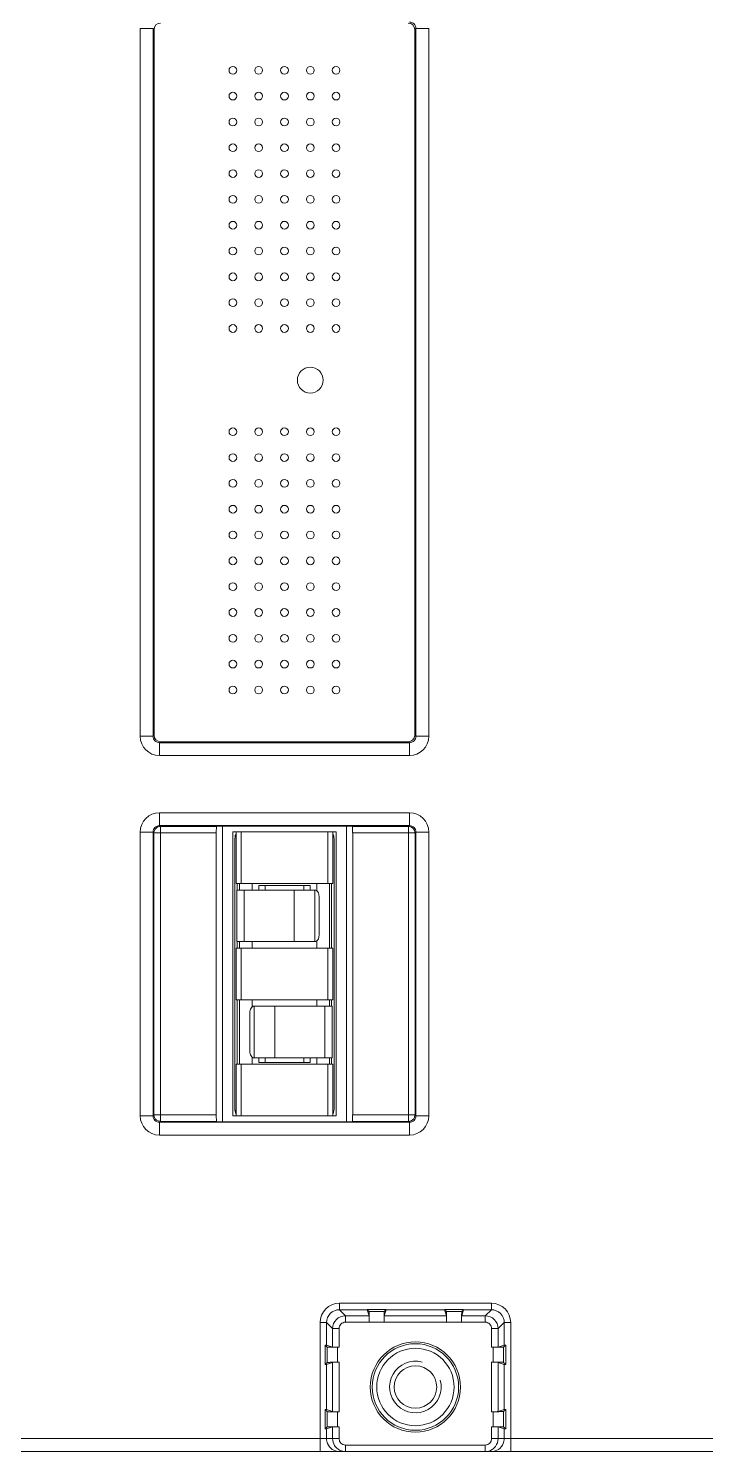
# Model space of a CAD drawing. Header units: millimetres. Extents: x 33157 to 59611, y -29750 to 1750.
# Drawn here: x 54953.7 to 55006.2, y -957.5 to -847.2 of the extents above; entities that cross this region are included whole.
import ezdxf

# ---------------------------------------------------------------- set-up
doc = ezdxf.new("R2010")
doc.units = ezdxf.units.MM
for name, color, linetype, lineweight in [('4CAODIBANPCBDXF_CONTINUOUS_LINE', 7, 'Continuous', 18), ('JIEDIHUANGPIDXF_CONTINUOUS_LINE', 7, 'Continuous', 18), ('JIEDIKUAI_DXF_CONTINUOUS_LINE', 7, 'Continuous', 18), ('LKC233_DXF_CONTINUOUS_LINE', 7, 'Continuous', 18), ('RERONGQIANJIDXF_CONTINUOUS_LINE', 7, 'Continuous', 18)]:
    doc.layers.add(name, color=color, linetype=linetype, lineweight=lineweight)

msp = doc.modelspace()

# ---------------------------------------------------------------- linework, layer by layer
at = {"layer": '4CAODIBANPCBDXF_CONTINUOUS_LINE', "color": 7, "linetype": 'Continuous'}
for p, q in [((54968.76, -909.04), (54968.76, -931.94)), ((54978.36, -931.94), (54978.36, -909.04))]:
    msp.add_line(p, q, dxfattribs=at)
for centre, radius in [((54969.56, -850.49), 0.3), ((54971.56, -850.49), 0.3), ((54973.56, -850.49), 0.3), ((54975.56, -850.49), 0.3), ((54977.56, -850.49), 0.3), ((54969.56, -852.49), 0.3), ((54971.56, -852.49), 0.3), ((54973.56, -852.49), 0.3), ((54975.56, -852.49), 0.3), ((54977.56, -852.49), 0.3), ((54969.56, -854.49), 0.3), ((54971.56, -854.49), 0.3), ((54973.56, -854.49), 0.3), ((54975.56, -854.49), 0.3), ((54977.56, -854.49), 0.3), ((54969.56, -856.49), 0.3), ((54971.56, -856.49), 0.3), ((54973.56, -856.49), 0.3), ((54975.56, -856.49), 0.3), ((54977.56, -856.49), 0.3), ((54969.56, -858.49), 0.3), ((54971.56, -858.49), 0.3), ((54973.56, -858.49), 0.3), ((54975.56, -858.49), 0.3), ((54977.56, -858.49), 0.3), ((54969.56, -860.49), 0.3), ((54971.56, -860.49), 0.3), ((54973.56, -860.49), 0.3), ((54975.56, -860.49), 0.3), ((54977.56, -860.49), 0.3), ((54969.56, -862.49), 0.3), ((54971.56, -862.49), 0.3), ((54973.56, -862.49), 0.3), ((54975.56, -862.49), 0.3), ((54977.56, -862.49), 0.3), ((54969.56, -864.49), 0.3), ((54971.56, -864.49), 0.3), ((54973.56, -864.49), 0.3), ((54975.56, -864.49), 0.3), ((54977.56, -864.49), 0.3), ((54969.56, -866.49), 0.3), ((54971.56, -866.49), 0.3), ((54973.56, -866.49), 0.3), ((54975.56, -866.49), 0.3), ((54977.56, -866.49), 0.3), ((54969.56, -868.49), 0.3), ((54971.56, -868.49), 0.3), ((54973.56, -868.49), 0.3), ((54975.56, -868.49), 0.3), ((54977.56, -868.49), 0.3), ((54969.56, -870.49), 0.3), ((54971.56, -870.49), 0.3), ((54973.56, -870.49), 0.3), ((54975.56, -870.49), 0.3), ((54977.56, -870.49), 0.3), ((54975.56, -874.49), 1), ((54969.56, -878.49), 0.3), ((54971.56, -878.49), 0.3), ((54973.56, -878.49), 0.3), ((54975.56, -878.49), 0.3), ((54977.56, -878.49), 0.3), ((54969.56, -880.49), 0.3), ((54971.56, -880.49), 0.3), ((54973.56, -880.49), 0.3), ((54975.56, -880.49), 0.3), ((54977.56, -880.49), 0.3), ((54969.56, -882.49), 0.3), ((54971.56, -882.49), 0.3), ((54973.56, -882.49), 0.3), ((54975.56, -882.49), 0.3), ((54977.56, -882.49), 0.3), ((54969.56, -884.49), 0.3), ((54971.56, -884.49), 0.3), ((54973.56, -884.49), 0.3), ((54975.56, -884.49), 0.3), ((54977.56, -884.49), 0.3), ((54969.56, -886.49), 0.3), ((54971.56, -886.49), 0.3), ((54973.56, -886.49), 0.3), ((54975.56, -886.49), 0.3), ((54977.56, -886.49), 0.3), ((54969.56, -888.49), 0.3), ((54971.56, -888.49), 0.3), ((54973.56, -888.49), 0.3), ((54975.56, -888.49), 0.3), ((54977.56, -888.49), 0.3), ((54969.56, -890.49), 0.3), ((54971.56, -890.49), 0.3), ((54973.56, -890.49), 0.3), ((54975.56, -890.49), 0.3), ((54977.56, -890.49), 0.3), ((54969.56, -892.49), 0.3), ((54971.56, -892.49), 0.3), ((54973.56, -892.49), 0.3), ((54975.56, -892.49), 0.3), ((54977.56, -892.49), 0.3), ((54969.56, -894.49), 0.3), ((54971.56, -894.49), 0.3), ((54973.56, -894.49), 0.3), ((54975.56, -894.49), 0.3), ((54977.56, -894.49), 0.3), ((54969.56, -896.49), 0.3), ((54971.56, -896.49), 0.3), ((54973.56, -896.49), 0.3), ((54975.56, -896.49), 0.3), ((54977.56, -896.49), 0.3), ((54969.56, -898.49), 0.3), ((54971.56, -898.49), 0.3), ((54973.56, -898.49), 0.3), ((54975.56, -898.49), 0.3), ((54977.56, -898.49), 0.3)]:
    msp.add_circle(centre, radius, dxfattribs=at)
at = {"layer": 'JIEDIHUANGPIDXF_CONTINUOUS_LINE', "color": 7, "linetype": 'Continuous'}
for p, q in [((54969.81, -913.49), (54969.81, -909.49)), ((54977.31, -909.49), (54969.81, -909.49)), ((54970.21, -913.49), (54970.21, -909.49)), ((54976.91, -913.49), (54976.91, -909.49)), ((54977.31, -913.49), (54977.31, -909.49)), ((54969.72, -909.99), (54969.72, -930.99)), ((54977.4, -930.99), (54977.4, -909.99)), ((54977.31, -913.49), (54969.81, -913.49)), ((54969.9, -913.99), (54969.9, -913.49)), ((54977.21, -918.49), (54977.21, -913.49)), ((54969.87, -913.99), (54969.87, -917.99)), ((54969.87, -913.99), (54975.91, -913.99)), ((54970.44, -913.99), (54970.44, -917.99)), ((54974.3, -913.99), (54974.3, -917.99)), ((54975.91, -913.99), (54975.91, -917.99)), ((54976.24, -914.49), (54976.24, -917.49)), ((54969.87, -917.99), (54975.91, -917.99)), ((54969.9, -918.49), (54969.9, -917.99)), ((54969.81, -922.49), (54969.81, -918.49)), ((54977.31, -918.49), (54969.81, -918.49)), ((54970.21, -922.49), (54970.21, -918.49)), ((54976.91, -922.49), (54976.91, -918.49)), ((54977.31, -922.49), (54977.31, -918.49)), ((54977.31, -922.49), (54969.81, -922.49)), ((54969.9, -927.49), (54969.9, -922.49)), ((54977.21, -922.99), (54977.21, -922.49)), ((54970.87, -926.49), (54970.87, -923.49)), ((54971.2, -926.99), (54971.2, -922.99)), ((54977.25, -922.99), (54971.2, -922.99)), ((54972.81, -926.99), (54972.81, -922.99)), ((54976.68, -926.99), (54976.68, -922.99)), ((54977.25, -926.99), (54977.25, -922.99)), ((54977.25, -926.99), (54971.2, -926.99)), ((54977.21, -927.49), (54977.21, -926.99)), ((54969.81, -931.49), (54969.81, -927.49)), ((54977.31, -927.49), (54969.81, -927.49)), ((54970.21, -931.49), (54970.21, -927.49)), ((54976.91, -931.49), (54976.91, -927.49)), ((54977.31, -931.49), (54977.31, -927.49)), ((54977.31, -931.49), (54969.81, -931.49))]:
    msp.add_line(p, q, dxfattribs=at)
for points, knots in [([(54969.76, -909.74), (54969.75, -909.76), (54969.73, -909.84), (54969.72, -909.93), (54969.72, -909.99)], [0, 0, 0, 0, 83993.375815, 346029.328706, 346029.328706, 346029.328706, 346029.328706]), ([(54977.4, -909.99), (54977.4, -909.97), (54977.39, -909.88), (54977.38, -909.8), (54977.36, -909.74)], [0, 0, 0, 0, 88237.93426, 346077.46361, 346077.46361, 346077.46361, 346077.46361]), ([(54976.24, -914.49), (54976.24, -914.43), (54976.23, -914.3), (54976.16, -914.14), (54976.05, -914.02), (54975.96, -913.99), (54975.91, -913.99)], [0, 0, 0, 0, 180532.993177, 346901.145654, 489906.49207, 613763.339027, 613763.339027, 613763.339027, 613763.339027]), ([(54975.91, -917.99), (54975.96, -917.99), (54976.05, -917.96), (54976.16, -917.84), (54976.23, -917.68), (54976.24, -917.55), (54976.24, -917.49)], [0, 0, 0, 0, 123860.989481, 266871.118864, 433244.835701, 613783.866997, 613783.866997, 613783.866997, 613783.866997]), ([(54971.2, -922.99), (54971.16, -922.99), (54971.06, -923.02), (54970.96, -923.14), (54970.89, -923.3), (54970.87, -923.43), (54970.87, -923.49)], [0, 0, 0, 0, 123855.575743, 266859.454414, 433225.899359, 613757.039623, 613757.039623, 613757.039623, 613757.039623]), ([(54970.87, -926.49), (54970.87, -926.55), (54970.89, -926.68), (54970.96, -926.84), (54971.06, -926.96), (54971.16, -926.99), (54971.2, -926.99)], [0, 0, 0, 0, 180537.00068, 346908.846226, 489917.367101, 613776.963453, 613776.963453, 613776.963453, 613776.963453]), ([(54969.72, -930.99), (54969.72, -931.02), (54969.73, -931.13), (54969.76, -931.25), (54969.8, -931.32)], [0, 0, 0, 0, 90553.868751, 346097.231196, 346097.231196, 346097.231196, 346097.231196]), ([(54977.32, -931.32), (54977.33, -931.3), (54977.38, -931.19), (54977.4, -931.08), (54977.4, -930.99)], [0, 0, 0, 0, 81240.948213, 346145.346522, 346145.346522, 346145.346522, 346145.346522])]:
    msp.add_open_spline(points, degree=3, knots=knots, dxfattribs=at)
for points in [[(54969.8, -909.66), (54969.78, -909.68), (54969.77, -909.71), (54969.76, -909.74)], [(54977.36, -909.74), (54977.34, -909.71), (54977.33, -909.68), (54977.32, -909.66)]]:
    msp.add_open_spline(points, degree=3, dxfattribs=at)
at = {"layer": 'JIEDIKUAI_DXF_CONTINUOUS_LINE', "color": 7, "linetype": 'Continuous'}
for p, q in [((54969.56, -931.49), (54969.56, -909.49)), ((54969.56, -909.49), (54969.81, -909.49)), ((54977.31, -909.49), (54977.56, -909.49)), ((54977.56, -931.49), (54977.56, -909.49)), ((54970.06, -913.49), (54970.06, -913.99)), ((54971.06, -913.49), (54971.06, -913.99)), ((54971.56, -913.64), (54971.56, -913.99)), ((54975.56, -913.64), (54971.56, -913.64)), ((54972.06, -913.64), (54972.06, -913.99)), ((54975.06, -913.99), (54975.06, -913.64)), ((54975.56, -913.99), (54975.56, -913.64)), ((54976.06, -914.05), (54976.06, -913.49)), ((54977.06, -918.49), (54977.06, -913.49)), ((54970.06, -917.99), (54970.06, -918.49)), ((54971.06, -917.99), (54971.06, -918.49)), ((54976.06, -918.49), (54976.06, -917.93)), ((54970.06, -922.49), (54970.06, -927.49)), ((54971.06, -922.49), (54971.06, -923.05)), ((54976.06, -922.99), (54976.06, -922.49)), ((54977.06, -922.99), (54977.06, -922.49)), ((54971.06, -926.93), (54971.06, -927.49)), ((54971.56, -926.99), (54971.56, -927.34)), ((54972.06, -926.99), (54972.06, -927.34)), ((54975.06, -927.34), (54975.06, -926.99)), ((54975.56, -927.34), (54975.56, -926.99)), ((54976.06, -927.49), (54976.06, -926.99)), ((54977.06, -927.49), (54977.06, -926.99)), ((54975.56, -927.34), (54971.56, -927.34)), ((54969.56, -931.49), (54969.81, -931.49)), ((54977.31, -931.49), (54977.56, -931.49))]:
    msp.add_line(p, q, dxfattribs=at)
at = {"layer": 'LKC233_DXF_CONTINUOUS_LINE', "color": 7, "linetype": 'Continuous'}
for p, q in [((54962.37, -847.25), (54963.37, -847.25)), ((54962.37, -902.08), (54962.37, -847.25)), ((54963.45, -847.33), (54963.37, -847.25)), ((54963.37, -902.08), (54963.37, -847.25)), ((54963.45, -902), (54963.45, -847.33)), ((54983.75, -847.25), (54983.66, -847.33)), ((54983.66, -847.33), (54983.66, -902)), ((54983.75, -847.25), (54983.75, -902.08)), ((54984.75, -847.25), (54983.75, -847.25)), ((54984.75, -847.25), (54984.75, -902.08)), ((54962.37, -902.08), (54963.37, -902.08)), ((54963.45, -902), (54963.37, -902.08)), ((54963.95, -902.5), (54963.87, -902.58)), ((54963.87, -903.58), (54963.87, -902.58)), ((54983.25, -902.58), (54963.87, -902.58)), ((54983.16, -902.5), (54963.95, -902.5)), ((54983.16, -902.5), (54983.25, -902.58)), ((54983.25, -903.58), (54983.25, -902.58)), ((54983.66, -902), (54983.75, -902.08)), ((54984.75, -902.08), (54983.75, -902.08)), ((54983.25, -903.58), (54963.87, -903.58)), ((54963.87, -908), (54963.87, -909)), ((54963.87, -908), (54983.25, -908)), ((54983.25, -908), (54983.25, -909)), ((54963.94, -909.07), (54963.87, -909)), ((54963.87, -909), (54983.25, -909)), ((54963.94, -909.07), (54963.94, -931.91)), ((54968.28, -909.07), (54963.94, -909.07)), ((54968.28, -909.07), (54968.31, -909.04)), ((54968.31, -909.04), (54978.81, -909.04)), ((54978.84, -909.07), (54978.81, -909.04)), ((54983.18, -909.07), (54978.84, -909.07)), ((54983.25, -909), (54983.18, -909.07)), ((54983.18, -909.07), (54983.18, -931.91)), ((54962.37, -931.48), (54962.37, -909.5)), ((54962.37, -909.5), (54963.37, -909.5)), ((54963.37, -931.48), (54963.37, -909.5)), ((54963.44, -909.57), (54963.37, -909.5)), ((54963.44, -909.57), (54963.44, -931.41)), ((54968.27, -909.57), (54963.44, -909.57)), ((54968.27, -931.41), (54968.27, -909.57)), ((54978.85, -931.41), (54978.85, -909.57)), ((54983.68, -909.57), (54978.85, -909.57)), ((54983.75, -909.5), (54983.68, -909.57)), ((54983.68, -931.41), (54983.68, -909.57)), ((54983.75, -909.5), (54983.75, -931.48)), ((54984.75, -909.5), (54983.75, -909.5)), ((54984.75, -909.5), (54984.75, -931.48)), ((54962.37, -931.48), (54963.37, -931.48)), ((54963.44, -931.41), (54963.37, -931.48)), ((54963.44, -931.41), (54968.27, -931.41)), ((54983.68, -931.41), (54978.85, -931.41)), ((54983.68, -931.41), (54983.75, -931.48)), ((54984.75, -931.48), (54983.75, -931.48)), ((54963.94, -931.91), (54963.87, -931.98)), ((54963.87, -932.98), (54963.87, -931.98)), ((54983.25, -931.98), (54963.87, -931.98)), ((54963.94, -931.91), (54968.28, -931.91)), ((54968.28, -931.91), (54968.31, -931.94)), ((54968.31, -931.94), (54978.81, -931.94)), ((54978.84, -931.91), (54978.81, -931.94)), ((54978.84, -931.91), (54983.18, -931.91)), ((54983.18, -931.91), (54983.25, -931.98)), ((54983.25, -932.98), (54983.25, -931.98)), ((54983.25, -932.98), (54963.87, -932.98)), ((54977.82, -946), (54977.82, -946.5)), ((54989.6, -946), (54977.82, -946)), ((54978.29, -946.97), (54977.82, -946.5)), ((54979.96, -946.5), (54977.82, -946.5)), ((54979.96, -946.49), (54979.96, -946.49)), ((54981.45, -946.49), (54979.96, -946.49)), ((54979.96, -946.5), (54980.12, -946.97)), ((54980.12, -946.65), (54979.96, -946.5)), ((54981.3, -946.65), (54980.12, -946.65)), ((54981.3, -946.65), (54981.45, -946.49)), ((54981.45, -946.5), (54981.3, -946.97)), ((54985.96, -946.5), (54981.45, -946.5)), ((54985.96, -946.49), (54985.96, -946.49)), ((54987.45, -946.49), (54985.96, -946.49)), ((54985.96, -946.5), (54986.12, -946.97)), ((54986.12, -946.65), (54985.96, -946.5)), ((54987.3, -946.65), (54986.12, -946.65)), ((54987.3, -946.65), (54987.45, -946.49)), ((54987.45, -946.5), (54987.3, -946.97)), ((54989.6, -946.5), (54987.45, -946.5)), ((54989.12, -946.97), (54989.6, -946.5)), ((54989.6, -946), (54989.6, -946.5)), ((54976.32, -947.5), (54976.32, -957.49)), ((54976.32, -947.5), (54976.82, -947.5)), ((54976.82, -947.5), (54976.82, -949.24)), ((54977.29, -947.97), (54976.82, -947.5)), ((54977.29, -947.97), (54977.29, -949.4)), ((54977.79, -947.97), (54977.29, -947.97)), ((54977.79, -947.97), (54977.79, -949.41)), ((54978.29, -947.47), (54978.29, -946.97)), ((54980.12, -946.97), (54978.29, -946.97)), ((54980.12, -947.46), (54978.29, -947.47)), ((54987.29, -947.46), (54980.12, -947.46)), ((54986.12, -946.97), (54981.3, -946.97)), ((54989.12, -947.47), (54987.29, -947.46)), ((54989.12, -946.97), (54987.3, -946.97)), ((54989.12, -947.47), (54989.12, -946.97)), ((54989.62, -949.41), (54989.62, -947.97)), ((54989.62, -947.97), (54990.12, -947.97)), ((54990.12, -947.97), (54990.6, -947.5)), ((54990.12, -949.4), (54990.12, -947.97)), ((54990.6, -949.24), (54990.6, -947.5)), ((54991.1, -947.5), (54990.6, -947.5)), ((54991.1, -947.5), (54991.1, -957.49)), ((54976.71, -949.24), (54976.71, -950.74)), ((54976.87, -949.4), (54976.71, -949.24)), ((54976.82, -949.24), (54977.29, -949.4)), ((54976.87, -949.4), (54976.87, -950.58)), ((54977.67, -949.41), (54977.67, -950.57)), ((54977.79, -949.41), (54977.67, -949.41)), ((54989.62, -949.41), (54989.75, -949.41)), ((54989.75, -950.57), (54989.75, -949.41)), ((54990.6, -949.24), (54990.12, -949.4)), ((54990.55, -949.4), (54990.71, -949.24)), ((54990.55, -950.58), (54990.55, -949.4)), ((54990.71, -950.74), (54990.71, -949.24)), ((54976.87, -950.58), (54976.71, -950.74)), ((54976.82, -950.74), (54977.29, -950.58)), ((54976.82, -950.74), (54976.82, -954.24)), ((54977.29, -950.58), (54977.29, -954.4)), ((54977.79, -950.57), (54977.67, -950.57)), ((54977.79, -950.57), (54977.79, -954.41)), ((54989.62, -954.41), (54989.62, -950.57)), ((54989.62, -950.57), (54989.75, -950.57)), ((54990.12, -954.4), (54990.12, -950.58)), ((54990.6, -950.74), (54990.12, -950.58)), ((54990.55, -950.58), (54990.71, -950.74)), ((54990.6, -954.24), (54990.6, -950.74)), ((54976.71, -954.24), (54976.71, -955.74)), ((54976.87, -954.4), (54976.71, -954.24)), ((54976.82, -954.24), (54977.29, -954.4)), ((54976.87, -954.4), (54976.87, -955.58)), ((54977.67, -954.41), (54977.67, -955.57)), ((54977.79, -954.41), (54977.67, -954.41)), ((54989.62, -954.41), (54989.75, -954.41)), ((54989.75, -955.57), (54989.75, -954.41)), ((54990.6, -954.24), (54990.12, -954.4)), ((54990.55, -954.4), (54990.71, -954.24)), ((54990.55, -955.58), (54990.55, -954.4)), ((54990.71, -955.74), (54990.71, -954.24)), ((54976.87, -955.58), (54976.71, -955.74)), ((54976.82, -955.74), (54977.29, -955.58)), ((54976.82, -955.74), (54976.82, -956.49)), ((54977.29, -955.58), (54977.29, -956.49)), ((54977.79, -955.57), (54977.67, -955.57)), ((54977.79, -955.57), (54977.79, -956.49)), ((54989.62, -956.49), (54989.62, -955.57)), ((54989.62, -955.57), (54989.75, -955.57)), ((54990.12, -956.49), (54990.12, -955.58)), ((54990.6, -955.74), (54990.12, -955.58)), ((54990.55, -955.58), (54990.71, -955.74)), ((54990.6, -956.49), (54990.6, -955.74)), ((54977.79, -956.49), (54944.62, -956.49)), ((55022.79, -956.49), (54989.62, -956.49)), ((55050.21, -957.49), (54854.21, -957.49)), ((54978.29, -956.99), (54978.29, -957.49)), ((54978.29, -956.99), (54989.12, -956.99)), ((54989.12, -956.99), (54989.12, -957.49))]:
    msp.add_line(p, q, dxfattribs=at)
for radius in [3.5, 3.35]:
    msp.add_circle((54983.71, -952.49), radius, dxfattribs=at)
for centre, radius, start, end in [((54983.25, -847.25), 0.5, 359.9932, 90.0068), ((54963.87, -902.08), 1.5, 180.0054, 269.993), ((54963.87, -902.08), 0.5, 179.9934, 270.0066), ((54983.25, -902.08), 1.5, 270.0054, 359.993), ((54983.25, -902.08), 0.5, 269.9934, 0.0066), ((54963.87, -909.5), 1.5, 90.0054, 179.993), ((54983.25, -909.5), 1.5, 0.0074, 89.9942), ((54963.87, -909.5), 0.5, 89.9934, 180.0066), ((54963.94, -909.57), 0.5, 112.5045, 173.8746), ((54983.18, -909.56), 0.496, 83.8008, 89.9784), ((54983.18, -909.57), 0.5, 22.5045, 83.8746), ((54983.25, -909.5), 0.5, 359.9932, 90.0068), ((54963.93, -909.57), 0.496, 173.8008, 179.9784), ((54963.87, -931.48), 1.5, 180.0054, 269.993), ((54963.87, -931.48), 0.5, 179.9934, 270.0066), ((54983.25, -931.48), 1.5, 270.0054, 359.993), ((54983.25, -931.48), 0.5, 269.9934, 0.0066), ((54983.18, -931.41), 0.5, 292.5045, 353.8746), ((54983.19, -931.41), 0.496, 353.8008, 359.9784), ((54963.94, -931.41), 0.5, 202.5045, 263.8746), ((54963.94, -931.42), 0.496, 263.8008, 269.9784), ((54977.82, -947.5), 1.5, 90.0005, 179.9978), ((54977.82, -947.5), 0.999, 89.9691, 180.0309), ((54989.6, -947.5), 1.5, 0.0005, 89.9978), ((54989.6, -947.5), 0.999, 359.9691, 90.0309), ((54978.29, -947.97), 1, 90.0199, 179.9801), ((54978.29, -947.97), 0.5, 89.9922, 180.0078), ((54989.12, -947.97), 1, 0.0199, 89.9801), ((54989.12, -947.97), 0.5, 359.9922, 90.0078), ((54977.82, -956.49), 1, 202.4923, 269.9896), ((54978.29, -956.49), 0.5, 180.0101, 270.0095), ((54989.12, -956.49), 0.5, 269.9905, 359.9899), ((54989.6, -956.49), 1, 270.0104, 337.5077)]:
    msp.add_arc(centre, radius, start, end, dxfattribs=at)
for centre, major_axis, ratio, start_param, end_param in [((54963.95, -847.33), (-0.354, 0.354), 0.999924, 5.497825, 7.068545), ((54983.16, -847.33), (-0.354, -0.354), 0.999924, 2.356233, 3.926953), ((54963.95, -902), (-0.354, -0.354), 0.999924, 5.497825, 7.068545), ((54983.16, -902), (0.354, -0.354), 0.999924, 5.497825, 7.068545), ((54968.28, -909.57), (0, -0.5), 0.008727, 3.150319, 4.712389), ((54978.84, -909.57), (0, -0.5), 0.008727, 1.570796, 3.132866), ((54968.28, -931.41), (0, -0.5), 0.008727, 4.712389, 6.274459), ((54978.84, -931.41), (0, -0.5), 0.008727, 0.008727, 1.570796), ((54976.32, -949.24), (-0.5, 0), 0.008727, 3.167773, 3.821876), ((54977.67, -949.4), (-0.8, 0), 0.008727, 0.008727, 1.570796), ((54977.79, -949.4), (-0.5, 0), 0.008727, 0.02618, 1.570796), ((54991.1, -949.24), (-0.5, 0), 0.008727, 5.602902, 6.257005), ((54976.32, -950.74), (-0.5, 0), 0.008727, 2.461309, 3.115413), ((54989.62, -950.58), (-0.5, 0), 0.008727, 3.167773, 4.712389), ((54989.75, -950.58), (-0.8, 0), 0.008727, 3.150319, 4.712389), ((54991.1, -950.74), (-0.5, 0), 0.008727, 0.02618, 0.680284), ((54976.32, -954.24), (-0.5, 0), 0.008727, 3.167773, 3.821876), ((54977.67, -954.4), (-0.8, 0), 0.008727, 0.008727, 1.570796), ((54977.79, -954.4), (-0.5, 0), 0.008727, 0.02618, 1.570796), ((54991.1, -954.24), (-0.5, 0), 0.008727, 5.602902, 6.257005), ((54976.32, -955.74), (-0.5, 0), 0.008727, 2.461309, 3.115413), ((54989.62, -955.58), (-0.5, 0), 0.008727, 3.167773, 4.712389), ((54989.75, -955.58), (-0.8, 0), 0.008727, 3.150319, 4.712389), ((54991.1, -955.74), (-0.5, 0), 0.008727, 0.02618, 0.680284)]:
    msp.add_ellipse(centre, major_axis=major_axis, ratio=ratio, start_param=start_param, end_param=end_param, dxfattribs=at)
for points in [[(54963.94, -909.07), (54963.87, -909.07), (54963.8, -909.08), (54963.74, -909.1)], [(54983.68, -909.57), (54983.68, -909.5), (54983.67, -909.44), (54983.64, -909.38)], [(54963.44, -931.41), (54963.44, -931.48), (54963.45, -931.54), (54963.47, -931.6)], [(54983.18, -931.91), (54983.25, -931.91), (54983.31, -931.9), (54983.37, -931.87)], [(54976.82, -956.49), (54976.82, -956.62), (54976.85, -956.75), (54976.9, -956.87)], [(54977.29, -956.49), (54977.29, -956.67), (54977.35, -956.87), (54977.45, -957.02)], [(54989.92, -957.09), (54990.05, -956.92), (54990.12, -956.7), (54990.12, -956.49)], [(54990.6, -956.49), (54990.6, -956.62), (54990.57, -956.75), (54990.52, -956.87)], [(54977.45, -957.02), (54977.51, -957.13), (54977.6, -957.22), (54977.7, -957.29)], [(54977.7, -957.29), (54977.86, -957.42), (54978.08, -957.49), (54978.29, -957.49)], [(54989.12, -957.49), (54989.31, -957.49), (54989.5, -957.43), (54989.66, -957.34)], [(54989.66, -957.34), (54989.76, -957.27), (54989.85, -957.19), (54989.92, -957.09)]]:
    msp.add_open_spline(points, degree=3, dxfattribs=at)
for points, knots in [([(54980.12, -947.46), (54980.12, -947.36), (54980.12, -947.21), (54980.12, -947.02), (54980.12, -946.9), (54980.12, -946.8), (54980.12, -946.73), (54980.12, -946.69), (54980.12, -946.67), (54980.12, -946.66), (54980.12, -946.65), (54980.12, -946.65)], [0, 0, 0, 0, 486941.860692, 707937.696266, 902019.631497, 1061906.276452, 1181624.817597, 1224738.589762, 1256151.76768, 1275628.283113, 1282964.200308, 1282964.200308, 1282964.200308, 1282964.200308]), ([(54981.3, -946.65), (54981.3, -946.65), (54981.3, -946.66), (54981.3, -946.67), (54981.3, -946.69), (54981.3, -946.73), (54981.3, -946.8), (54981.29, -946.9), (54981.29, -947.02), (54981.29, -947.21), (54981.29, -947.36), (54981.29, -947.46)], [0, 0, 0, 0, 7336.091138, 26813.068383, 58226.991144, 101341.785589, 221063.165403, 380953.601461, 575040.138606, 796041.214254, 1282994.620918, 1282994.620918, 1282994.620918, 1282994.620918]), ([(54986.12, -947.46), (54986.12, -947.36), (54986.12, -947.21), (54986.12, -947.02), (54986.12, -946.9), (54986.12, -946.8), (54986.12, -946.73), (54986.12, -946.69), (54986.12, -946.67), (54986.12, -946.66), (54986.12, -946.65), (54986.12, -946.65)], [0, 0, 0, 0, 486994.556157, 708014.307272, 902117.245498, 1062021.192932, 1181752.689677, 1224871.127493, 1256287.704855, 1275766.327982, 1283103.039048, 1283103.039048, 1283103.039048, 1283103.039048]), ([(54987.3, -946.65), (54987.3, -946.65), (54987.3, -946.66), (54987.3, -946.67), (54987.3, -946.69), (54987.3, -946.73), (54987.3, -946.8), (54987.29, -946.9), (54987.29, -947.02), (54987.29, -947.21), (54987.29, -947.36), (54987.29, -947.46)], [0, 0, 0, 0, 7336.88501, 26815.969949, 58233.292155, 101352.752249, 221087.087665, 380994.826202, 575102.366344, 796127.357535, 1283133.459666, 1283133.459666, 1283133.459666, 1283133.459666]), ([(54980.12, -947.46), (54980.12, -947.4), (54980.12, -947.29), (54980.12, -947.15), (54980.12, -947.07), (54980.12, -947.02), (54980.12, -946.99), (54980.12, -946.97)], [0, 0, 0, 0, 282755.872994, 522641.574308, 615312.173909, 685246.163141, 747408.219483, 747408.219483, 747408.219483, 747408.219483]), ([(54981.29, -947.46), (54981.29, -947.4), (54981.29, -947.29), (54981.29, -947.15), (54981.29, -947.07), (54981.3, -947.02), (54981.29, -946.99), (54981.3, -946.97)], [0, 0, 0, 0, 282761.846717, 522652.616045, 615325.173477, 685260.64019, 747424.009815, 747424.009815, 747424.009815, 747424.009815]), ([(54986.12, -947.46), (54986.12, -947.4), (54986.12, -947.29), (54986.12, -947.15), (54986.12, -947.07), (54986.12, -947.02), (54986.12, -946.99), (54986.12, -946.97)], [0, 0, 0, 0, 282786.480048, 522698.147913, 615378.77869, 685320.337962, 747489.123067, 747489.123067, 747489.123067, 747489.123067]), ([(54987.29, -947.46), (54987.29, -947.4), (54987.29, -947.29), (54987.29, -947.15), (54987.29, -947.07), (54987.3, -947.02), (54987.29, -946.99), (54987.3, -946.97)], [0, 0, 0, 0, 282792.453771, 522709.189649, 615391.778258, 685334.815011, 747504.9134, 747504.9134, 747504.9134, 747504.9134]), ([(54989.72, -949.41), (54989.77, -949.41), (54989.87, -949.4), (54989.99, -949.41), (54990.07, -949.4), (54990.11, -949.4), (54990.12, -949.4)], [0, 0, 0, 0, 234146.047441, 431710.142153, 563747.436387, 614115.958677, 614115.958677, 614115.958677, 614115.958677]), ([(54989.72, -949.41), (54989.83, -949.41), (54989.98, -949.41), (54990.17, -949.4), (54990.3, -949.4), (54990.4, -949.4), (54990.47, -949.4), (54990.51, -949.4), (54990.53, -949.4), (54990.54, -949.4), (54990.55, -949.4), (54990.55, -949.4)], [0, 0, 0, 0, 484398.252834, 705474.520245, 900312.891784, 1060966.536408, 1181293.926786, 1224656.272715, 1256259.026498, 1275854.78386, 1283227.849211, 1283227.849211, 1283227.849211, 1283227.849211]), ([(54977.69, -950.57), (54977.59, -950.57), (54977.44, -950.57), (54977.25, -950.57), (54977.12, -950.58), (54977.02, -950.58), (54976.95, -950.58), (54976.91, -950.58), (54976.89, -950.58), (54976.88, -950.58), (54976.87, -950.58), (54976.87, -950.58)], [0, 0, 0, 0, 484288.035045, 705313.999762, 900108.038658, 1060725.128878, 1181025.140506, 1224377.619963, 1255973.182998, 1275564.481629, 1282935.869346, 1282935.869346, 1282935.869346, 1282935.869346]), ([(54977.69, -950.57), (54977.64, -950.57), (54977.55, -950.57), (54977.43, -950.57), (54977.34, -950.58), (54977.3, -950.57), (54977.29, -950.58)], [0, 0, 0, 0, 234095.834339, 431617.561025, 563626.53959, 613984.260246, 613984.260246, 613984.260246, 613984.260246]), ([(54989.72, -954.41), (54989.77, -954.41), (54989.87, -954.4), (54989.99, -954.41), (54990.07, -954.4), (54990.11, -954.4), (54990.12, -954.4)], [0, 0, 0, 0, 234156.857201, 431730.072804, 563773.46277, 614144.310411, 614144.310411, 614144.310411, 614144.310411]), ([(54989.72, -954.41), (54989.83, -954.41), (54989.98, -954.41), (54990.17, -954.4), (54990.3, -954.4), (54990.4, -954.4), (54990.47, -954.4), (54990.51, -954.4), (54990.53, -954.4), (54990.54, -954.4), (54990.55, -954.4), (54990.55, -954.4)], [0, 0, 0, 0, 484419.667402, 705505.708285, 900352.693354, 1061013.440251, 1181346.150134, 1224710.413052, 1256314.563948, 1275911.18761, 1283284.578915, 1283284.578915, 1283284.578915, 1283284.578915]), ([(54977.69, -955.57), (54977.59, -955.57), (54977.44, -955.57), (54977.25, -955.57), (54977.12, -955.58), (54977.02, -955.58), (54976.95, -955.58), (54976.91, -955.58), (54976.89, -955.58), (54976.88, -955.58), (54976.87, -955.58), (54976.87, -955.58)], [0, 0, 0, 0, 484309.450353, 705345.188879, 900147.841604, 1060772.034342, 1181077.365659, 1224431.762171, 1256028.722368, 1275620.88733, 1282992.601011, 1282992.601011, 1282992.601011, 1282992.601011])]:
    msp.add_open_spline(points, degree=3, knots=knots, dxfattribs=at)
at = {"layer": 'RERONGQIANJIDXF_CONTINUOUS_LINE', "color": 7, "linetype": 'Continuous'}
for radius in [3, 1.65]:
    msp.add_circle((54983.71, -952.49), radius, dxfattribs=at)
at = {"layer": 'RERONGQIANJIDXF_CONTINUOUS_LINE', "color": 2, "linetype": 'Continuous'}
msp.add_arc((54983.71, -952.49), 2, 75, 15, dxfattribs=at)

doc.saveas('drawing.dxf')
